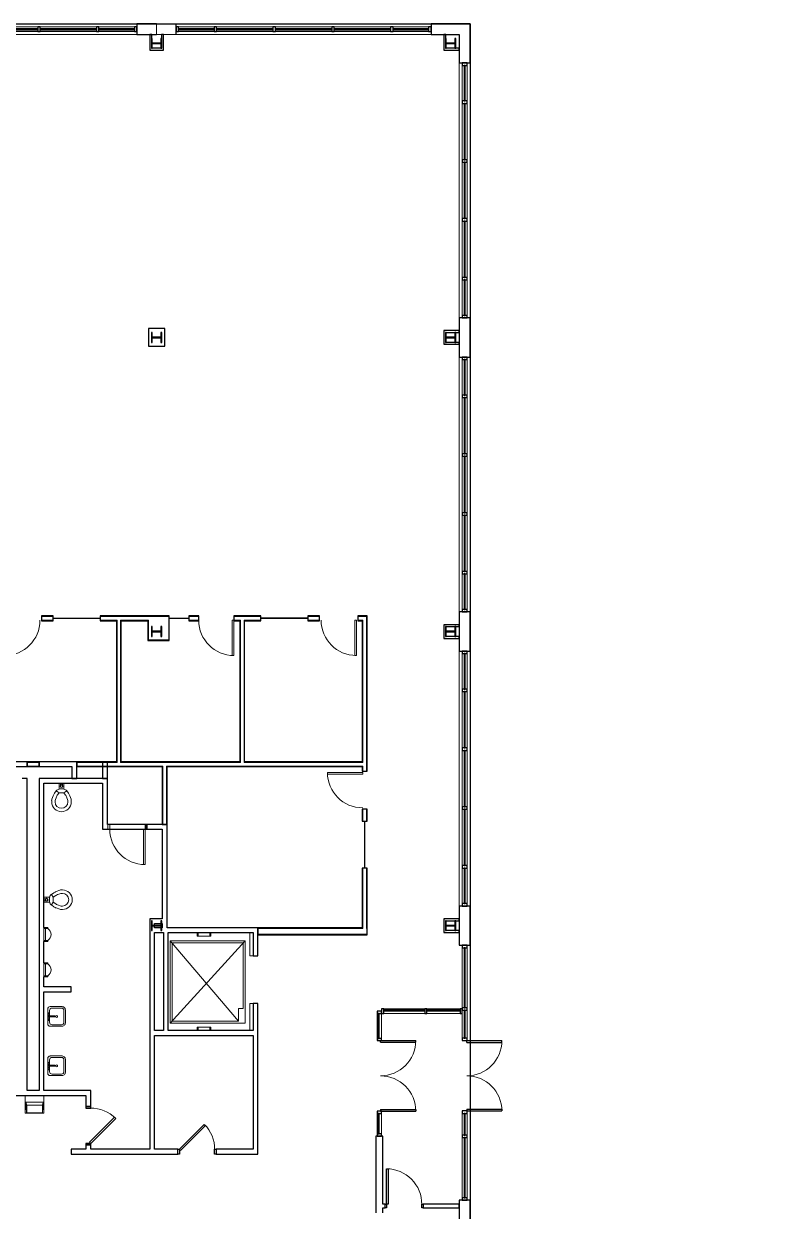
# Model space of a CAD drawing. Header units: millimetres. Extents: x -15988 to 119026, y 0 to 105082.
# Drawn here: x 99836 to 119026, y 74314 to 105082 of the extents above; entities that cross this region are included whole.
import ezdxf

# ---------------------------------------------------------------- set-up
doc = ezdxf.new("R2010")
doc.units = ezdxf.units.MM
doc.header["$LTSCALE"] = 25
doc.header["$MEASUREMENT"] = 0
doc.layers.add('PLANON_CONSTRUCTION', color=8, linetype='CONTINUOUS', lineweight=18)
doc.layers.add('PLANON_FLOOR_POLYLINE', color=5, linetype='CONTINUOUS')

msp = doc.modelspace()

# ---------------------------------------------------------------- linework, layer by layer
at = {"layer": 'PLANON_CONSTRUCTION'}
for p, q in [((96166, 105082), (102770, 105082)), ((100198, 105004), (98737, 105004)), ((101722, 105004), (100261, 105004)), ((102706, 105004), (101785, 105004)), ((103786, 105082), (103278, 105082)), ((103786, 105082), (103278, 105082)), ((103278, 105082), (103278, 104799)), ((103786, 105082), (110390, 105082)), ((104770, 105004), (103849, 105004)), ((106294, 105004), (104833, 105004)), ((107818, 105004), (106357, 105004)), ((109342, 105004), (107881, 105004)), ((110326, 105004), (109405, 105004)), ((102770, 104799), (96166, 104799)), ((100198, 104877), (98737, 104877)), ((101722, 104877), (100261, 104877)), ((102706, 104877), (101785, 104877)), ((103278, 104799), (103786, 104799)), ((103278, 104799), (103786, 104799)), ((110390, 104799), (103786, 104799)), ((104770, 104877), (103849, 104877)), ((106294, 104877), (104833, 104877)), ((107818, 104877), (106357, 104877)), ((109342, 104877), (107881, 104877)), ((110326, 104877), (109405, 104877)), ((111123, 97462), (111123, 104066)), ((111201, 104002), (111201, 103081)), ((111328, 104002), (111328, 103081)), ((111406, 104066), (111406, 97462)), ((111201, 103018), (111201, 101557)), ((111328, 103018), (111328, 101557)), ((111201, 101494), (111201, 100033)), ((111328, 101494), (111328, 100033)), ((111201, 99970), (111201, 98509)), ((111328, 99970), (111328, 98509)), ((111201, 98446), (111201, 97525)), ((111328, 98446), (111328, 97525)), ((111123, 89842), (111123, 96446)), ((111201, 96382), (111201, 95461)), ((111328, 96382), (111328, 95461)), ((111406, 96446), (111406, 89842)), ((111201, 95398), (111201, 93937)), ((111328, 95398), (111328, 93937)), ((111201, 93874), (111201, 92413)), ((111328, 93874), (111328, 92413)), ((111201, 92350), (111201, 90889)), ((111328, 92350), (111328, 90889)), ((111201, 90826), (111201, 89905)), ((111328, 90826), (111328, 89905)), ((100600, 89723), (100295, 89723)), ((100600, 89631), (100295, 89631)), ((101819, 89683), (100600, 89683)), ((100600, 89683), (100600, 89671)), ((100600, 89671), (101819, 89671)), ((103608, 89723), (101819, 89723)), ((101819, 89671), (101819, 89683)), ((102254, 89631), (101819, 89631)), ((102254, 89631), (102254, 85942)), ((103065, 89631), (102346, 89631)), ((102346, 89631), (102346, 85942)), ((103065, 89631), (103065, 89615)), ((103065, 89615), (103065, 89121)), ((103592, 89615), (103592, 89631)), ((103608, 89631), (103592, 89631)), ((103592, 89121), (103592, 89615)), ((104116, 89683), (103608, 89683)), ((103608, 89683), (103608, 89671)), ((103608, 89671), (104116, 89671)), ((104370, 89723), (104116, 89723)), ((104116, 89671), (104116, 89683)), ((104370, 89631), (104116, 89631)), ((105240, 89626), (105284, 89626)), ((105240, 89626), (105240, 88712)), ((105980, 89723), (105284, 89723)), ((105452, 89631), (105284, 89631)), ((105284, 89626), (105284, 88712)), ((105452, 85942), (105452, 89631)), ((105545, 85942), (105545, 89631)), ((105980, 89631), (105545, 89631)), ((107199, 89685), (105980, 89685)), ((105980, 89685), (105980, 89672)), ((105980, 89672), (107199, 89672)), ((107504, 89723), (107199, 89723)), ((107199, 89672), (107199, 89685)), ((107504, 89631), (107199, 89631)), ((108412, 89628), (108456, 89628)), ((108412, 89628), (108412, 88714)), ((108456, 89628), (108456, 88714)), ((108716, 89723), (108494, 89723)), ((108624, 89631), (108494, 89631)), ((108624, 89631), (108624, 85942)), ((108716, 89723), (108716, 85719)), ((103065, 89121), (103592, 89121)), ((105240, 88712), (105284, 88712)), ((108412, 88714), (108456, 88714)), ((111123, 82222), (111123, 88826)), ((111201, 88762), (111201, 87841)), ((111328, 88762), (111328, 87841)), ((111406, 88826), (111406, 82222)), ((111201, 87778), (111201, 86317)), ((111328, 87778), (111328, 86317)), ((111201, 86254), (111201, 84793)), ((111328, 86254), (111328, 84793)), ((100233, 85942), (99922, 85942)), ((100233, 85850), (99922, 85850)), ((102254, 85942), (101209, 85942)), ((103442, 85850), (101209, 85850)), ((105452, 85942), (102346, 85942)), ((103442, 85850), (103442, 84335)), ((103534, 85850), (103534, 84335)), ((108624, 85850), (103534, 85850)), ((108624, 85942), (105545, 85942)), ((108624, 85850), (108624, 85719)), ((107705, 85636), (107705, 85681)), ((108620, 85681), (107705, 85681)), ((108620, 85636), (107705, 85636)), ((108620, 85636), (108620, 85681)), ((100750, 85402), (100750, 85250)), ((100788, 85402), (100788, 85359)), ((100839, 85402), (100839, 85359)), ((100877, 85250), (100877, 85402)), ((100560, 84952), (100560, 84919)), ((100599, 85078), (100566, 84987)), ((100678, 85208), (100633, 85143)), ((100649, 84956), (100683, 85048)), ((100649, 84919), (100649, 84952)), ((100678, 85208), (100751, 85157)), ((100706, 85092), (100751, 85157)), ((100751, 85157), (100877, 85157)), ((100877, 85157), (100949, 85208)), ((100877, 85157), (100922, 85092)), ((100945, 85048), (100978, 84956)), ((100995, 85143), (100949, 85208)), ((100979, 84952), (100979, 84919)), ((101062, 84987), (101028, 85078)), ((101068, 84919), (101068, 84952)), ((108624, 84728), (108624, 84423)), ((108716, 84728), (108716, 84423)), ((111201, 84730), (111201, 83269)), ((111328, 84730), (111328, 83269)), ((102014, 84211), (102014, 84335)), ((102014, 84335), (102065, 84335)), ((102018, 84211), (102018, 84335)), ((102018, 84335), (102018, 84211)), ((102065, 84335), (102065, 84211)), ((102979, 84211), (102979, 84335)), ((102979, 84335), (103030, 84335)), ((103008, 84335), (103008, 84211)), ((103008, 84211), (103008, 84335)), ((103030, 84335), (103030, 84211)), ((108664, 84423), (108664, 83204)), ((108677, 84423), (108664, 84423)), ((108677, 83204), (108677, 84423)), ((102065, 84211), (102014, 84211)), ((102935, 83297), (102935, 84211)), ((102979, 84211), (102979, 83297)), ((103030, 84211), (102979, 84211)), ((102979, 83297), (102935, 83297)), ((108624, 83204), (108624, 81644)), ((108664, 83204), (108677, 83204)), ((108716, 83204), (108716, 81644)), ((111201, 83206), (111201, 82285)), ((111328, 83206), (111328, 82285)), ((100551, 82522), (100615, 82567)), ((100551, 82522), (100602, 82449)), ((100666, 82494), (100602, 82449)), ((100680, 82601), (100772, 82634)), ((100802, 82550), (100710, 82517)), ((100806, 82640), (100839, 82640)), ((100839, 82551), (100806, 82551)), ((100357, 82450), (100508, 82450)), ((100357, 82412), (100399, 82412)), ((100357, 82361), (100399, 82361)), ((100508, 82323), (100357, 82323)), ((100602, 82323), (100551, 82250)), ((100615, 82205), (100551, 82250)), ((100602, 82449), (100602, 82323)), ((100602, 82323), (100666, 82278)), ((100772, 82138), (100680, 82172)), ((100710, 82255), (100802, 82222)), ((100806, 82221), (100839, 82221)), ((100839, 82132), (100806, 82132)), ((100357, 81662), (100458, 81662)), ((100357, 81637), (100357, 81662)), ((100403, 81637), (100357, 81637)), ((100357, 81637), (100357, 81332)), ((100458, 81637), (100357, 81637)), ((100403, 81332), (100403, 81637)), ((100458, 81662), (100458, 81637)), ((104327, 81443), (104327, 81536)), ((104353, 81536), (104353, 81443)), ((104662, 81536), (104662, 81443)), ((104687, 81536), (104687, 81443)), ((105691, 81536), (105691, 80932)), ((105903, 81644), (108624, 81644)), ((108716, 81644), (108732, 81644)), ((100357, 81332), (100403, 81332)), ((100458, 81332), (100357, 81332)), ((100357, 81332), (100357, 81306)), ((100357, 81306), (100458, 81306)), ((100458, 81306), (100458, 81332)), ((103634, 79186), (105576, 81320)), ((103634, 81320), (105405, 79237)), ((103634, 79186), (103634, 81320)), ((103634, 81320), (105576, 81320)), ((103685, 81269), (103685, 79237)), ((105525, 81269), (103685, 81269)), ((104687, 81443), (104327, 81443)), ((105525, 79568), (105525, 81269)), ((105576, 81320), (105576, 79186)), ((105903, 81491), (108732, 81491)), ((105691, 80932), (105779, 80932)), ((111201, 79586), (111201, 81142)), ((111328, 81142), (111328, 79586)), ((100357, 80748), (100458, 80748)), ((100357, 80722), (100357, 80748)), ((100403, 80722), (100357, 80722)), ((100357, 80722), (100357, 80418)), ((100458, 80722), (100357, 80722)), ((100403, 80418), (100403, 80722)), ((100458, 80748), (100458, 80722)), ((100357, 80418), (100403, 80418)), ((100458, 80418), (100357, 80418)), ((100357, 80418), (100357, 80392)), ((100357, 80392), (100458, 80392)), ((100458, 80392), (100458, 80418)), ((105779, 79701), (105691, 79701)), ((105691, 79701), (105691, 78996)), ((100458, 79553), (100458, 79172)), ((100458, 79438), (100458, 79273)), ((100496, 79375), (100496, 79438)), ((100506, 79514), (100506, 79375)), ((100814, 79616), (100522, 79616)), ((100814, 79578), (100569, 79578)), ((100877, 79210), (100877, 79514)), ((100915, 79192), (100915, 79532)), ((105405, 79568), (105525, 79568)), ((105405, 79237), (105405, 79568)), ((108993, 78794), (108993, 79440)), ((109107, 78794), (109107, 79440)), ((109165, 79555), (110228, 79555)), ((109165, 79440), (110228, 79440)), ((110285, 79555), (111144, 79555)), ((110285, 79440), (111144, 79440)), ((111201, 79440), (111201, 78797)), ((111328, 79523), (111328, 78797)), ((100478, 79375), (100633, 79375)), ((100478, 79349), (100633, 79349)), ((100496, 79273), (100496, 79349)), ((100506, 79349), (100506, 79210)), ((100522, 79108), (100814, 79108)), ((100569, 79146), (100814, 79146)), ((105576, 79186), (103634, 79186)), ((103685, 79237), (105405, 79237)), ((104687, 79088), (104327, 79088)), ((104327, 79088), (104327, 78996)), ((104353, 78996), (104353, 79088)), ((104662, 78996), (104662, 79088)), ((104687, 78996), (104687, 79088)), ((100458, 78273), (100458, 77892)), ((100458, 78159), (100458, 77994)), ((100496, 78095), (100496, 78159)), ((100506, 78235), (100506, 78095)), ((100814, 78337), (100522, 78337)), ((100814, 78299), (100569, 78299)), ((100877, 77930), (100877, 78235)), ((100915, 77913), (100915, 78252)), ((100478, 78095), (100633, 78095)), ((100478, 78070), (100633, 78070)), ((100496, 77994), (100496, 78070)), ((100506, 78070), (100506, 77930)), ((100569, 77867), (100814, 77867)), ((100522, 77829), (100814, 77829)), ((99874, 77316), (99874, 76859)), ((100357, 76859), (100357, 77316)), ((99907, 76867), (99893, 77138)), ((99893, 77138), (99912, 77062)), ((100338, 77138), (99893, 77138)), ((99912, 76867), (99912, 77062)), ((99912, 77062), (100318, 77062)), ((100338, 77138), (100318, 77062)), ((100318, 77062), (100318, 76867)), ((100323, 76867), (100338, 77138)), ((99874, 76859), (100357, 76859)), ((100323, 76867), (99907, 76867)), ((108993, 76316), (108993, 76851)), ((109107, 76316), (109107, 76851)), ((111201, 76848), (111201, 76284)), ((111328, 76848), (111328, 76284)), ((111201, 74665), (111201, 76221)), ((111328, 76221), (111328, 74665))]:
    msp.add_line(p, q, dxfattribs=at)
at = {"layer": 'PLANON_CONSTRUCTION', "lineweight": 25}
for p, q in [((100198, 104953), (98737, 104953)), ((98737, 104928), (100198, 104928)), ((100198, 104928), (100198, 104953)), ((101722, 104953), (100261, 104953)), ((100261, 104953), (100261, 104928)), ((100261, 104928), (101722, 104928)), ((101722, 104928), (101722, 104953)), ((102706, 104953), (101785, 104953)), ((101785, 104953), (101785, 104928)), ((101785, 104928), (102706, 104928)), ((102706, 104928), (102706, 104953)), ((103278, 105082), (102770, 105082)), ((102770, 105082), (102770, 104799)), ((103786, 104799), (103786, 105082)), ((103786, 104799), (103786, 105082)), ((103849, 105004), (103786, 105004)), ((103786, 105004), (103786, 104877)), ((103849, 104877), (103849, 105004)), ((104770, 104953), (103849, 104953)), ((103849, 104953), (103849, 104928)), ((103849, 104928), (104770, 104928)), ((104770, 104928), (104770, 104953)), ((106294, 104953), (104833, 104953)), ((104833, 104953), (104833, 104928)), ((104833, 104928), (106294, 104928)), ((106294, 104928), (106294, 104953)), ((107818, 104953), (106357, 104953)), ((106357, 104953), (106357, 104928)), ((106357, 104928), (107818, 104928)), ((107818, 104928), (107818, 104953)), ((109342, 104953), (107881, 104953)), ((107881, 104953), (107881, 104928)), ((107881, 104928), (109342, 104928)), ((109342, 104928), (109342, 104953)), ((110326, 104953), (109405, 104953)), ((109405, 104953), (109405, 104928)), ((109405, 104928), (110326, 104928)), ((110326, 104928), (110326, 104953)), ((110898, 105082), (110390, 105082)), ((110390, 105082), (110390, 104799)), ((111123, 105082), (110898, 105082)), ((111406, 105082), (111123, 105082)), ((111406, 104574), (111406, 105082)), ((102770, 104799), (103278, 104799)), ((103151, 104799), (103100, 104799)), ((103100, 104799), (103100, 104447)), ((103145, 104702), (103145, 104445)), ((103165, 104702), (103145, 104702)), ((103151, 104702), (103151, 104799)), ((103165, 104580), (103165, 104702)), ((103410, 104702), (103390, 104702)), ((103390, 104702), (103390, 104580)), ((103455, 104799), (103405, 104799)), ((103405, 104799), (103405, 104702)), ((103410, 104445), (103410, 104702)), ((103455, 104447), (103455, 104799)), ((103786, 104877), (103849, 104877)), ((110390, 104799), (110898, 104799)), ((110771, 104799), (110720, 104799)), ((110720, 104799), (110720, 104447)), ((110765, 104702), (110765, 104445)), ((110785, 104702), (110765, 104702)), ((110771, 104702), (110771, 104799)), ((110785, 104580), (110785, 104702)), ((110898, 104799), (111123, 104799)), ((111030, 104702), (111010, 104702)), ((111010, 104702), (111010, 104580)), ((111030, 104445), (111030, 104702)), ((111123, 104799), (111123, 104574)), ((103100, 104447), (103100, 104396)), ((103100, 104396), (103455, 104396)), ((103145, 104445), (103165, 104445)), ((103390, 104580), (103165, 104580)), ((103165, 104445), (103165, 104568)), ((103165, 104568), (103390, 104568)), ((103390, 104447), (103165, 104447)), ((103390, 104568), (103390, 104445)), ((103390, 104445), (103410, 104445)), ((103455, 104396), (103455, 104447)), ((110720, 104447), (110720, 104396)), ((110720, 104396), (111123, 104396)), ((110765, 104445), (110785, 104445)), ((111010, 104580), (110785, 104580)), ((110785, 104445), (110785, 104568)), ((110785, 104568), (111010, 104568)), ((111010, 104447), (110785, 104447)), ((111010, 104568), (111010, 104445)), ((111010, 104445), (111030, 104445)), ((111123, 104447), (111029, 104447)), ((111123, 104574), (111123, 104066)), ((111123, 104396), (111123, 104447)), ((111406, 104066), (111406, 104574)), ((111123, 104066), (111406, 104066)), ((111277, 104002), (111252, 104002)), ((111252, 104002), (111252, 103081)), ((111277, 103081), (111277, 104002)), ((111252, 103081), (111277, 103081)), ((111277, 103018), (111252, 103018)), ((111252, 103018), (111252, 101557)), ((111277, 101557), (111277, 103018)), ((111252, 101557), (111277, 101557)), ((111277, 101494), (111252, 101494)), ((111252, 101494), (111252, 100033)), ((111277, 100033), (111277, 101494)), ((111252, 100033), (111277, 100033)), ((111277, 99970), (111252, 99970)), ((111252, 99970), (111252, 98509)), ((111277, 98509), (111277, 99970)), ((111252, 98509), (111277, 98509)), ((111277, 98446), (111252, 98446)), ((111252, 98446), (111252, 97525)), ((111277, 97525), (111277, 98446)), ((111406, 97462), (111123, 97462)), ((111123, 97462), (111123, 96954)), ((111328, 97525), (111201, 97525)), ((111201, 97525), (111201, 97462)), ((111201, 97462), (111328, 97462)), ((111252, 97525), (111277, 97525)), ((111328, 97462), (111328, 97525)), ((111406, 96954), (111406, 97462)), ((103490, 97188), (103065, 97188)), ((103065, 97188), (103065, 96725)), ((103145, 97082), (103145, 96825)), ((103165, 97082), (103145, 97082)), ((103165, 96960), (103165, 97082)), ((103390, 96960), (103165, 96960)), ((103165, 96825), (103165, 96948)), ((103165, 96948), (103390, 96948)), ((103410, 97082), (103390, 97082)), ((103390, 97082), (103390, 96960)), ((103390, 96948), (103390, 96825)), ((103410, 96825), (103410, 97082)), ((103490, 96725), (103490, 97188)), ((110771, 97131), (110720, 97131)), ((110720, 97131), (110720, 96827)), ((110765, 97082), (110765, 96825)), ((110785, 97082), (110765, 97082)), ((111123, 97131), (110771, 97131)), ((110785, 96960), (110785, 97082)), ((110785, 97081), (111010, 97081)), ((111010, 96960), (110785, 96960)), ((110785, 96825), (110785, 96948)), ((110785, 96948), (111010, 96948)), ((111030, 97082), (111010, 97082)), ((111010, 97082), (111010, 96960)), ((111010, 96948), (111010, 96825)), ((111029, 97081), (111123, 97081)), ((111030, 96825), (111030, 97082)), ((111123, 97081), (111123, 97131)), ((111123, 96954), (111123, 96446)), ((111406, 96446), (111406, 96954)), ((103065, 96725), (103490, 96725)), ((103145, 96825), (103165, 96825)), ((103390, 96825), (103410, 96825)), ((110720, 96827), (110720, 96776)), ((110720, 96776), (111123, 96776)), ((110765, 96825), (110785, 96825)), ((111010, 96827), (110785, 96827)), ((111010, 96825), (111030, 96825)), ((111123, 96827), (111029, 96827)), ((111123, 96776), (111123, 96827)), ((111123, 96446), (111406, 96446)), ((111277, 96382), (111252, 96382)), ((111252, 96382), (111252, 95461)), ((111277, 95461), (111277, 96382)), ((111252, 95461), (111277, 95461)), ((111277, 95398), (111252, 95398)), ((111252, 95398), (111252, 93937)), ((111277, 93937), (111277, 95398)), ((111252, 93937), (111277, 93937)), ((111277, 93874), (111252, 93874)), ((111252, 93874), (111252, 92413)), ((111277, 92413), (111277, 93874)), ((111252, 92413), (111277, 92413)), ((111277, 92350), (111252, 92350)), ((111252, 92350), (111252, 90889)), ((111277, 90889), (111277, 92350)), ((111252, 90889), (111277, 90889)), ((111277, 90826), (111252, 90826)), ((111252, 90826), (111252, 89905)), ((111277, 89905), (111277, 90826)), ((111406, 89842), (111123, 89842)), ((111123, 89842), (111123, 89334)), ((111328, 89905), (111201, 89905)), ((111201, 89905), (111201, 89842)), ((111201, 89842), (111328, 89842)), ((111252, 89905), (111277, 89905)), ((111328, 89842), (111328, 89905)), ((111406, 89334), (111406, 89842)), ((103049, 89615), (103049, 89105)), ((103608, 89105), (103608, 89615)), ((103145, 89462), (103145, 89205)), ((103165, 89462), (103145, 89462)), ((103165, 89340), (103165, 89462)), ((103390, 89340), (103165, 89340)), ((103165, 89205), (103165, 89328)), ((103165, 89328), (103390, 89328)), ((103410, 89462), (103390, 89462)), ((103390, 89462), (103390, 89340)), ((103390, 89328), (103390, 89205)), ((103410, 89205), (103410, 89462)), ((110771, 89511), (110720, 89511)), ((110720, 89511), (110720, 89207)), ((110765, 89462), (110765, 89205)), ((110785, 89462), (110765, 89462)), ((111123, 89511), (110771, 89511)), ((110785, 89340), (110785, 89462)), ((110785, 89461), (111010, 89461)), ((111010, 89340), (110785, 89340)), ((110785, 89205), (110785, 89328)), ((110785, 89328), (111010, 89328)), ((111030, 89462), (111010, 89462)), ((111010, 89462), (111010, 89340)), ((111010, 89328), (111010, 89205)), ((111029, 89461), (111123, 89461)), ((111030, 89205), (111030, 89462)), ((111123, 89461), (111123, 89511)), ((111123, 89334), (111123, 88826)), ((111406, 88826), (111406, 89334)), ((103049, 89105), (103608, 89105)), ((103145, 89205), (103165, 89205)), ((103390, 89205), (103410, 89205)), ((110720, 89207), (110720, 89156)), ((110720, 89156), (111123, 89156)), ((110765, 89205), (110785, 89205)), ((111010, 89207), (110785, 89207)), ((111010, 89205), (111030, 89205)), ((111123, 89207), (111029, 89207)), ((111123, 89156), (111123, 89207)), ((111123, 88826), (111406, 88826)), ((111277, 88762), (111252, 88762)), ((111252, 88762), (111252, 87841)), ((111277, 87841), (111277, 88762)), ((111252, 87841), (111277, 87841)), ((111277, 87778), (111252, 87778)), ((111252, 87778), (111252, 86317)), ((111277, 86317), (111277, 87778)), ((111252, 86317), (111277, 86317)), ((111277, 86254), (111252, 86254)), ((111252, 86254), (111252, 84793)), ((111277, 84793), (111277, 86254)), ((99922, 85958), (99069, 85958)), ((99922, 85834), (99922, 85958)), ((101209, 85958), (100233, 85958)), ((100233, 85958), (100233, 85834)), ((101209, 85834), (101209, 85958)), ((102004, 85954), (101880, 85954)), ((101880, 85954), (101880, 85525)), ((102004, 85525), (102004, 85954)), ((99069, 85834), (99922, 85834)), ((100233, 85834), (101085, 85834)), ((101085, 85834), (101085, 85525)), ((101209, 85525), (101209, 85834)), ((99922, 85526), (99798, 85526)), ((99922, 77440), (99922, 85526)), ((100357, 85525), (100233, 85525)), ((100233, 85525), (100233, 77440)), ((102004, 85525), (100357, 85525)), ((100357, 81662), (100357, 85402)), ((100357, 85402), (101880, 85402)), ((101085, 85525), (101209, 85525)), ((101880, 85525), (102004, 85525)), ((101880, 85402), (101880, 84211)), ((102004, 85402), (102004, 85525)), ((102004, 84335), (102004, 85402)), ((111252, 84793), (111277, 84793)), ((111277, 84730), (111252, 84730)), ((111252, 84730), (111252, 83269)), ((111277, 83269), (111277, 84730)), ((102018, 84335), (102004, 84335)), ((103550, 84335), (103008, 84335)), ((103550, 84211), (103550, 84335)), ((101880, 84211), (102004, 84211)), ((102004, 84211), (102018, 84211)), ((103008, 84211), (103426, 84211)), ((103426, 84211), (103426, 81891)), ((103550, 81660), (103550, 84211)), ((111252, 83269), (111277, 83269)), ((111277, 83206), (111252, 83206)), ((111252, 83206), (111252, 82285)), ((111277, 82285), (111277, 83206)), ((111406, 82222), (111123, 82222)), ((111123, 82222), (111123, 81714)), ((111328, 82285), (111201, 82285)), ((111201, 82285), (111201, 82222)), ((111201, 82222), (111328, 82222)), ((111252, 82285), (111277, 82285)), ((111328, 82222), (111328, 82285)), ((111406, 81714), (111406, 82222)), ((103100, 81891), (103100, 75919)), ((103224, 81891), (103100, 81891)), ((103145, 81842), (103145, 81585)), ((103165, 81842), (103145, 81842)), ((103165, 81720), (103165, 81842)), ((103426, 81891), (103224, 81891)), ((103410, 81842), (103390, 81842)), ((103390, 81842), (103390, 81720)), ((103410, 81585), (103410, 81842)), ((110771, 81891), (110720, 81891)), ((110720, 81891), (110720, 81587)), ((110765, 81842), (110765, 81585)), ((110785, 81842), (110765, 81842)), ((111123, 81891), (110771, 81891)), ((110785, 81720), (110785, 81842)), ((111030, 81842), (111010, 81842)), ((111010, 81842), (111010, 81720)), ((111030, 81585), (111030, 81842)), ((111123, 81841), (111123, 81891)), ((103145, 81585), (103165, 81585)), ((103390, 81720), (103165, 81720)), ((103165, 81585), (103165, 81708)), ((103165, 81708), (103390, 81708)), ((103224, 81720), (103224, 81768)), ((103224, 81768), (103390, 81768)), ((103224, 81660), (103224, 81708)), ((103390, 81660), (103224, 81660)), ((103224, 78996), (103224, 81536)), ((103224, 81536), (103459, 81536)), ((103390, 81708), (103390, 81585)), ((103390, 81585), (103410, 81585)), ((103410, 81768), (103426, 81768)), ((103426, 81660), (103410, 81660)), ((103426, 81768), (103426, 81660)), ((103459, 81536), (103459, 78996)), ((103582, 81660), (103550, 81660)), ((105903, 81660), (103582, 81660)), ((103582, 81536), (105779, 81536)), ((103582, 78996), (103582, 81536)), ((105779, 81536), (105779, 80932)), ((105903, 81536), (105903, 81660)), ((105903, 80932), (105903, 81536)), ((110720, 81587), (110720, 81536)), ((110720, 81536), (111123, 81536)), ((110765, 81585), (110785, 81585)), ((110785, 81841), (111010, 81841)), ((111010, 81720), (110785, 81720)), ((110785, 81585), (110785, 81708)), ((110785, 81708), (111010, 81708)), ((111010, 81587), (110785, 81587)), ((111010, 81708), (111010, 81585)), ((111010, 81585), (111030, 81585)), ((111029, 81841), (111123, 81841)), ((111123, 81587), (111029, 81587)), ((111123, 81714), (111123, 81206)), ((111123, 81536), (111123, 81587)), ((111406, 81206), (111406, 81714)), ((100357, 80748), (100357, 81306)), ((105779, 80932), (105903, 80932)), ((111123, 81206), (111406, 81206)), ((111277, 81142), (111252, 81142)), ((111252, 81142), (111252, 79586)), ((111277, 79586), (111277, 81142)), ((100357, 80126), (100357, 80392)), ((101068, 80126), (100357, 80126)), ((100357, 77440), (100357, 80002)), ((100357, 80002), (101068, 80002)), ((101068, 80002), (101068, 80126)), ((105903, 79701), (105779, 79701)), ((105779, 79701), (105779, 78996)), ((105903, 75919), (105903, 79701)), ((108993, 79497), (108993, 79440)), ((109107, 79497), (108993, 79497)), ((108993, 79440), (109107, 79440)), ((109018, 79440), (109018, 78794)), ((109043, 79440), (109018, 79440)), ((109043, 78794), (109043, 79440)), ((109107, 79440), (109107, 79497)), ((110228, 79529), (109165, 79529)), ((109165, 79529), (109165, 79504)), ((109165, 79504), (110228, 79504)), ((110228, 79504), (110228, 79529)), ((111144, 79529), (110285, 79529)), ((110285, 79529), (110285, 79504)), ((110285, 79504), (111144, 79504)), ((111201, 79555), (111144, 79555)), ((111144, 79555), (111144, 79440)), ((111144, 79504), (111144, 79529)), ((111144, 79440), (111201, 79440)), ((111201, 79440), (111201, 79555)), ((111252, 79586), (111277, 79586)), ((111277, 79523), (111252, 79523)), ((111252, 79523), (111252, 78797)), ((111277, 78797), (111277, 79523)), ((103459, 78996), (103224, 78996)), ((103224, 75919), (103224, 78872)), ((103224, 78872), (105779, 78872)), ((105779, 78996), (103582, 78996)), ((105779, 78872), (105779, 75919)), ((109018, 78794), (109043, 78794)), ((111252, 78797), (111277, 78797)), ((109081, 78737), (109996, 78737)), ((109081, 78693), (109081, 78737)), ((109081, 78693), (109996, 78693)), ((109996, 78693), (109996, 78737)), ((111315, 78734), (112226, 78734)), ((111315, 78689), (111315, 78734)), ((111315, 78689), (112226, 78689)), ((112226, 78689), (112226, 78734)), ((98706, 77316), (101449, 77316)), ((100233, 77440), (99922, 77440)), ((101449, 77440), (100357, 77440)), ((101573, 77440), (101449, 77440)), ((101449, 77316), (101449, 77025)), ((101573, 77025), (101573, 77440)), ((101449, 77025), (101573, 77025)), ((101449, 77025), (101449, 76987)), ((101573, 77025), (101449, 77025)), ((101449, 76987), (101573, 76987)), ((101573, 76987), (101573, 77025)), ((109081, 76953), (109996, 76953)), ((109081, 76953), (109081, 76908)), ((109996, 76953), (109996, 76908)), ((111315, 76956), (112226, 76956)), ((111315, 76956), (111315, 76912)), ((112226, 76956), (112226, 76912)), ((102188, 76751), (101541, 76104)), ((101573, 76073), (102219, 76719)), ((102219, 76719), (102188, 76751)), ((109018, 76851), (109018, 76316)), ((109043, 76851), (109018, 76851)), ((109043, 76316), (109043, 76851)), ((109081, 76908), (109996, 76908)), ((111277, 76848), (111252, 76848)), ((111252, 76848), (111252, 76284)), ((111277, 76284), (111277, 76848)), ((111315, 76912), (112226, 76912)), ((103869, 75919), (104515, 76566)), ((104547, 76534), (103900, 75888)), ((104515, 76566), (104547, 76534)), ((109018, 76316), (109043, 76316)), ((101449, 76073), (101449, 76035)), ((101573, 76073), (101449, 76073)), ((101573, 76035), (101449, 76035)), ((101449, 76035), (101449, 75919)), ((101449, 76035), (101573, 76035)), ((101541, 76104), (101573, 76073)), ((101573, 76035), (101573, 76073)), ((101573, 75919), (101573, 76035)), ((108958, 76259), (108958, 74271)), ((109142, 76259), (108958, 76259)), ((109142, 74500), (109142, 76259)), ((111252, 76284), (111277, 76284)), ((111277, 76221), (111252, 76221)), ((111252, 76221), (111252, 74665)), ((111277, 74665), (111277, 76221)), ((101449, 75919), (101068, 75919)), ((101068, 75919), (101068, 75795)), ((101068, 75795), (103831, 75795)), ((103100, 75919), (101573, 75919)), ((103831, 75919), (103224, 75919)), ((103831, 75795), (103831, 75919)), ((103831, 75919), (103869, 75919)), ((103831, 75795), (103831, 75919)), ((103869, 75795), (103831, 75795)), ((103900, 75888), (103869, 75919)), ((103869, 75919), (103869, 75795)), ((104783, 75919), (104821, 75919)), ((104783, 75795), (104783, 75919)), ((104821, 75795), (104783, 75795)), ((105779, 75919), (104821, 75919)), ((104821, 75919), (104821, 75795)), ((104821, 75919), (104821, 75795)), ((104821, 75795), (105903, 75795)), ((105903, 75795), (105903, 75919)), ((109237, 75414), (109282, 75414)), ((109237, 74500), (109237, 75414)), ((109282, 75414), (109282, 74500)), ((109199, 74500), (109142, 74500)), ((109199, 74405), (109199, 74500)), ((109199, 74500), (109237, 74500)), ((109199, 74405), (109199, 74500)), ((109282, 74500), (109237, 74500)), ((109237, 74500), (109237, 74405)), ((110151, 74500), (110190, 74500)), ((110151, 74405), (110151, 74500)), ((111123, 74500), (110190, 74500)), ((110190, 74500), (110190, 74405)), ((110190, 74500), (110190, 74405)), ((111406, 74602), (111123, 74602)), ((111123, 74602), (111123, 74094)), ((111123, 74405), (111123, 74500)), ((111328, 74665), (111201, 74665)), ((111201, 74665), (111201, 74602)), ((111201, 74602), (111328, 74602)), ((111252, 74665), (111277, 74665)), ((111328, 74602), (111328, 74665)), ((111406, 74094), (111406, 74602)), ((109142, 74405), (109199, 74405)), ((109142, 74271), (109142, 74405)), ((109237, 74405), (109199, 74405)), ((110190, 74405), (110151, 74405)), ((110190, 74405), (111123, 74405))]:
    msp.add_line(p, q, dxfattribs=at)
at = {"layer": 'PLANON_CONSTRUCTION', "lineweight": 25, "extrusion": (0, 0, -1)}
for p, q in [((100261, 105004), (100198, 105004)), ((100198, 105004), (100198, 104877)), ((100261, 104877), (100261, 105004)), ((101785, 105004), (101722, 105004)), ((101722, 105004), (101722, 104877)), ((101785, 104877), (101785, 105004)), ((102770, 105004), (102706, 105004)), ((102706, 105004), (102706, 104877)), ((102770, 104877), (102770, 105004)), ((104833, 105004), (104770, 105004)), ((104770, 105004), (104770, 104877)), ((104833, 104877), (104833, 105004)), ((106357, 105004), (106294, 105004)), ((106294, 105004), (106294, 104877)), ((106357, 104877), (106357, 105004)), ((107881, 105004), (107818, 105004)), ((107818, 105004), (107818, 104877)), ((107881, 104877), (107881, 105004)), ((109405, 105004), (109342, 105004)), ((109342, 105004), (109342, 104877)), ((109405, 104877), (109405, 105004)), ((110390, 105004), (110326, 105004)), ((110326, 105004), (110326, 104877)), ((110390, 104877), (110390, 105004)), ((100198, 104877), (100261, 104877)), ((101722, 104877), (101785, 104877)), ((102706, 104877), (102770, 104877)), ((104770, 104877), (104833, 104877)), ((106294, 104877), (106357, 104877)), ((107818, 104877), (107881, 104877)), ((109342, 104877), (109405, 104877)), ((110326, 104877), (110390, 104877)), ((111328, 104066), (111201, 104066)), ((111201, 104066), (111201, 104002)), ((111201, 104002), (111328, 104002)), ((111328, 104002), (111328, 104066)), ((111328, 103081), (111201, 103081)), ((111201, 103081), (111201, 103018)), ((111328, 103018), (111328, 103081)), ((111201, 103018), (111328, 103018)), ((111328, 101557), (111201, 101557)), ((111201, 101557), (111201, 101494)), ((111328, 101494), (111328, 101557)), ((111201, 101494), (111328, 101494)), ((111328, 100033), (111201, 100033)), ((111201, 100033), (111201, 99970)), ((111328, 99970), (111328, 100033)), ((111201, 99970), (111328, 99970)), ((111328, 98509), (111201, 98509)), ((111201, 98509), (111201, 98446)), ((111328, 98446), (111328, 98509)), ((111201, 98446), (111328, 98446)), ((111328, 96446), (111201, 96446)), ((111201, 96446), (111201, 96382)), ((111201, 96382), (111328, 96382)), ((111328, 96382), (111328, 96446)), ((111328, 95461), (111201, 95461)), ((111201, 95461), (111201, 95398)), ((111201, 95398), (111328, 95398)), ((111328, 95398), (111328, 95461)), ((111328, 93937), (111201, 93937)), ((111201, 93937), (111201, 93874)), ((111201, 93874), (111328, 93874)), ((111328, 93874), (111328, 93937)), ((111328, 92413), (111201, 92413)), ((111201, 92413), (111201, 92350)), ((111201, 92350), (111328, 92350)), ((111328, 92350), (111328, 92413)), ((111328, 90889), (111201, 90889)), ((111201, 90889), (111201, 90826)), ((111201, 90826), (111328, 90826)), ((111328, 90826), (111328, 90889)), ((111328, 88826), (111201, 88826)), ((111201, 88826), (111201, 88762)), ((111201, 88762), (111328, 88762)), ((111328, 88762), (111328, 88826)), ((111328, 87841), (111201, 87841)), ((111201, 87841), (111201, 87778)), ((111201, 87778), (111328, 87778)), ((111328, 87778), (111328, 87841)), ((111328, 86317), (111201, 86317)), ((111201, 86317), (111201, 86254)), ((111201, 86254), (111328, 86254)), ((111328, 86254), (111328, 86317)), ((111328, 84793), (111201, 84793)), ((111201, 84793), (111201, 84730)), ((111201, 84730), (111328, 84730)), ((111328, 84730), (111328, 84793)), ((111328, 83269), (111201, 83269)), ((111201, 83269), (111201, 83206)), ((111201, 83206), (111328, 83206)), ((111328, 83206), (111328, 83269)), ((111328, 81206), (111201, 81206)), ((111201, 81206), (111201, 81142)), ((111201, 81142), (111328, 81142)), ((111328, 81142), (111328, 81206)), ((109165, 79555), (109107, 79555)), ((109107, 79555), (109107, 79440)), ((109107, 79440), (109165, 79440)), ((109165, 79440), (109165, 79555)), ((110285, 79555), (110228, 79555)), ((110228, 79555), (110228, 79440)), ((110228, 79440), (110285, 79440)), ((110285, 79440), (110285, 79555)), ((111328, 79586), (111201, 79586)), ((111201, 79586), (111201, 79523)), ((111201, 79523), (111328, 79523)), ((111328, 79523), (111328, 79586)), ((108993, 78794), (108993, 78737)), ((109107, 78794), (108993, 78794)), ((109107, 78737), (109107, 78794)), ((111328, 78797), (111201, 78797)), ((111201, 78797), (111201, 78734)), ((111328, 78734), (111328, 78797)), ((108993, 78737), (109107, 78737)), ((111201, 78734), (111328, 78734)), ((108993, 76908), (108993, 76851)), ((109107, 76908), (108993, 76908)), ((108993, 76851), (109107, 76851)), ((109107, 76851), (109107, 76908)), ((111328, 76912), (111201, 76912)), ((111201, 76912), (111201, 76848)), ((111201, 76848), (111328, 76848)), ((111328, 76848), (111328, 76912)), ((108993, 76316), (108993, 76259)), ((109107, 76316), (108993, 76316)), ((109107, 76259), (109107, 76316)), ((108993, 76259), (109107, 76259)), ((111328, 76284), (111201, 76284)), ((111201, 76284), (111201, 76221)), ((111201, 76221), (111328, 76221)), ((111328, 76221), (111328, 76284))]:
    msp.add_line(p, q, dxfattribs=at)
at = {"layer": 'PLANON_CONSTRUCTION', "lineweight": 30}
for p, q in [((100600, 89739), (100295, 89739)), ((100295, 89739), (100295, 89615)), ((100295, 89615), (100600, 89615)), ((100600, 89615), (100600, 89739)), ((103608, 89739), (101819, 89739)), ((101819, 89739), (101819, 89615)), ((101819, 89615), (102238, 89615)), ((102238, 89615), (102238, 85958)), ((102362, 85958), (102362, 89615)), ((102362, 89615), (103049, 89615)), ((103608, 89615), (103608, 89739)), ((104370, 89739), (104116, 89739)), ((104116, 89739), (104116, 89615)), ((104116, 89615), (104370, 89615)), ((104370, 89615), (104370, 89739)), ((105980, 89739), (105284, 89739)), ((105284, 89739), (105284, 89615)), ((105284, 89615), (105437, 89615)), ((105437, 89615), (105437, 85958)), ((105560, 85958), (105560, 89615)), ((105560, 89615), (105980, 89615)), ((105980, 89615), (105980, 89739)), ((107504, 89739), (107199, 89739)), ((107199, 89739), (107199, 89615)), ((107199, 89615), (107504, 89615)), ((107504, 89615), (107504, 89739)), ((108732, 89739), (108494, 89739)), ((108494, 89739), (108494, 89615)), ((108494, 89615), (108608, 89615)), ((108608, 89615), (108608, 85958)), ((108732, 85719), (108732, 89739)), ((100233, 85958), (99922, 85958)), ((99922, 85958), (99922, 85834)), ((100233, 85834), (100233, 85958)), ((102238, 85958), (101209, 85958)), ((101209, 85958), (101209, 85834)), ((105437, 85958), (102362, 85958)), ((108608, 85958), (105560, 85958)), ((99922, 85834), (100233, 85834)), ((101209, 85834), (103426, 85834)), ((103426, 85834), (103426, 84335)), ((103550, 84335), (103550, 85834)), ((103550, 85834), (108608, 85834)), ((108608, 85834), (108608, 85719)), ((108608, 85719), (108732, 85719)), ((108732, 84728), (108608, 84728)), ((108608, 84728), (108608, 84423)), ((108732, 84423), (108732, 84728)), ((103008, 84335), (102018, 84335)), ((103426, 84335), (103550, 84335)), ((108608, 84423), (108732, 84423)), ((102018, 84211), (103008, 84211)), ((108732, 83204), (108608, 83204)), ((108608, 83204), (108608, 81660)), ((108732, 81475), (108732, 83204)), ((108608, 81660), (105903, 81660)), ((105903, 81660), (105903, 81475)), ((105903, 81475), (108732, 81475))]:
    msp.add_line(p, q, dxfattribs=at)
at = {"layer": 'PLANON_CONSTRUCTION'}
for centre in [(100814, 85331), (100427, 82386)]:
    msp.add_circle(centre, 25.3, dxfattribs=at)
at = {"layer": 'PLANON_CONSTRUCTION', "lineweight": 9}
for centre, start, end in [((99343, 89626), 270, 0), ((105284, 89626), 180, 270), ((108456, 89628), 180, 270), ((108620, 85681), 180, 270), ((102979, 84211), 180.0028, 270)]:
    msp.add_arc(centre, 914, start, end, dxfattribs=at)
at = {"layer": 'PLANON_CONSTRUCTION'}
for centre, radius, start, end in [((100761, 85149), 102, 96.2451, 145), ((100814, 84936), 321, 78.5767, 101.4233), ((100814, 85331), 38.1, 0, 180), ((100814, 85331), 38.1, 180, 0), ((100866, 85149), 102, 35, 83.7549), ((100661, 84952), 102, 160, 180), ((100814, 84919), 254, 180, 270), ((100862, 84983), 279, 145, 160), ((100661, 84952), 12.7, 160, 180), ((100814, 84919), 165, 180, 270), ((100862, 84983), 191, 145, 160), ((100814, 84919), 254, 270, 0), ((100814, 84919), 165, 270, 0), ((100766, 84983), 191, 20, 35), ((100766, 84983), 279, 20, 35), ((100966, 84952), 102, 0, 20), ((100609, 82439), 102, 125, 173.7549), ((100775, 82338), 279, 110, 125), ((100775, 82338), 191, 110, 125), ((100806, 82539), 102, 90, 110), ((100806, 82539), 12.7, 90, 110), ((100839, 82386), 254, 0, 90), ((100839, 82386), 165, 0, 90), ((100427, 82386), 38.1, 90, 270), ((100427, 82386), 38.1, 270, 90), ((100822, 82386), 321, 168.5767, 191.4233), ((100609, 82334), 102, 186.2451, 235), ((100775, 82434), 279, 235, 250), ((100775, 82434), 191, 235, 250), ((100839, 82386), 254, 270, 0), ((100839, 82386), 165, 270, 0), ((100806, 82234), 102, 250, 270), ((100367, 81484), 178, 301.0027, 58.9973), ((100367, 80570), 178, 301.0027, 58.9973), ((100522, 79553), 63.5, 90, 180), ((100477, 79438), 19.1, 0, 180), ((100477, 79413), 19, 90, 270), ((100477, 79413), 19, 270, 90), ((100569, 79514), 63.5, 90, 180), ((100689, 79362), 25.4, 90, 270), ((100689, 79362), 25.4, 270, 90), ((100826, 79528), 89.1, 2.4502, 98.1497), ((100814, 79514), 63.5, 0, 90), ((100477, 79299), 19, 90, 270), ((100477, 79273), 19, 180, 0), ((100522, 79172), 63.5, 180, 270), ((100478, 79362), 12.7, 90, 270), ((100477, 79299), 19, 270, 90), ((100569, 79210), 63.5, 180, 270), ((100633, 79362), 12.7, 270, 90), ((100814, 79210), 63.5, 270, 0), ((100826, 79196), 89.1, 261.8503, 357.5498), ((109081, 78737), 914, 270, 0), ((111315, 78734), 911, 270, 360), ((100522, 78273), 63.5, 90, 180), ((100477, 78159), 19.1, 0, 180), ((100477, 78134), 19, 90, 270), ((100477, 78134), 19, 270, 90), ((100569, 78235), 63.5, 90, 180), ((100826, 78249), 89.1, 2.4502, 98.1497), ((100814, 78235), 63.5, 0, 90), ((100477, 78019), 19, 90, 270), ((100477, 77994), 19, 180, 0), ((100522, 77892), 63.5, 180, 270), ((100478, 78083), 12.7, 90, 270), ((100477, 78019), 19, 270, 90), ((100569, 77930), 63.5, 180, 270), ((100633, 78083), 12.7, 270, 90), ((100689, 78083), 25.4, 90, 270), ((100689, 78083), 25.4, 270, 90), ((100814, 77930), 63.5, 270, 0), ((100826, 77917), 89.1, 261.8503, 357.5498), ((109081, 76908), 914, 0, 90), ((111315, 76912), 911, 360, 90), ((101573, 76073), 914, 45, 90.5), ((103869, 75919), 914, 359.5, 45), ((109237, 74500), 914, 359.5, 90)]:
    msp.add_arc(centre, radius, start, end, dxfattribs=at)
at = {"layer": 'PLANON_FLOOR_POLYLINE', "ltscale": 0.25}
msp.add_lwpolyline([(0, 0), (-15988, 33911, -0.112855), (49811, 48639), (49811, 48236), (72290, 48236), (72290, 105082), (111406, 105082), (111406, 58346), (96166, 58346), (96166, 42598), (119026, 42598), (119026, 3482), (49430, 3482), (49430, 11455, 0.075233), (20245, 7418, 0.047303)], format="xyb", close=True, dxfattribs=at)

doc.saveas('drawing.dxf')
